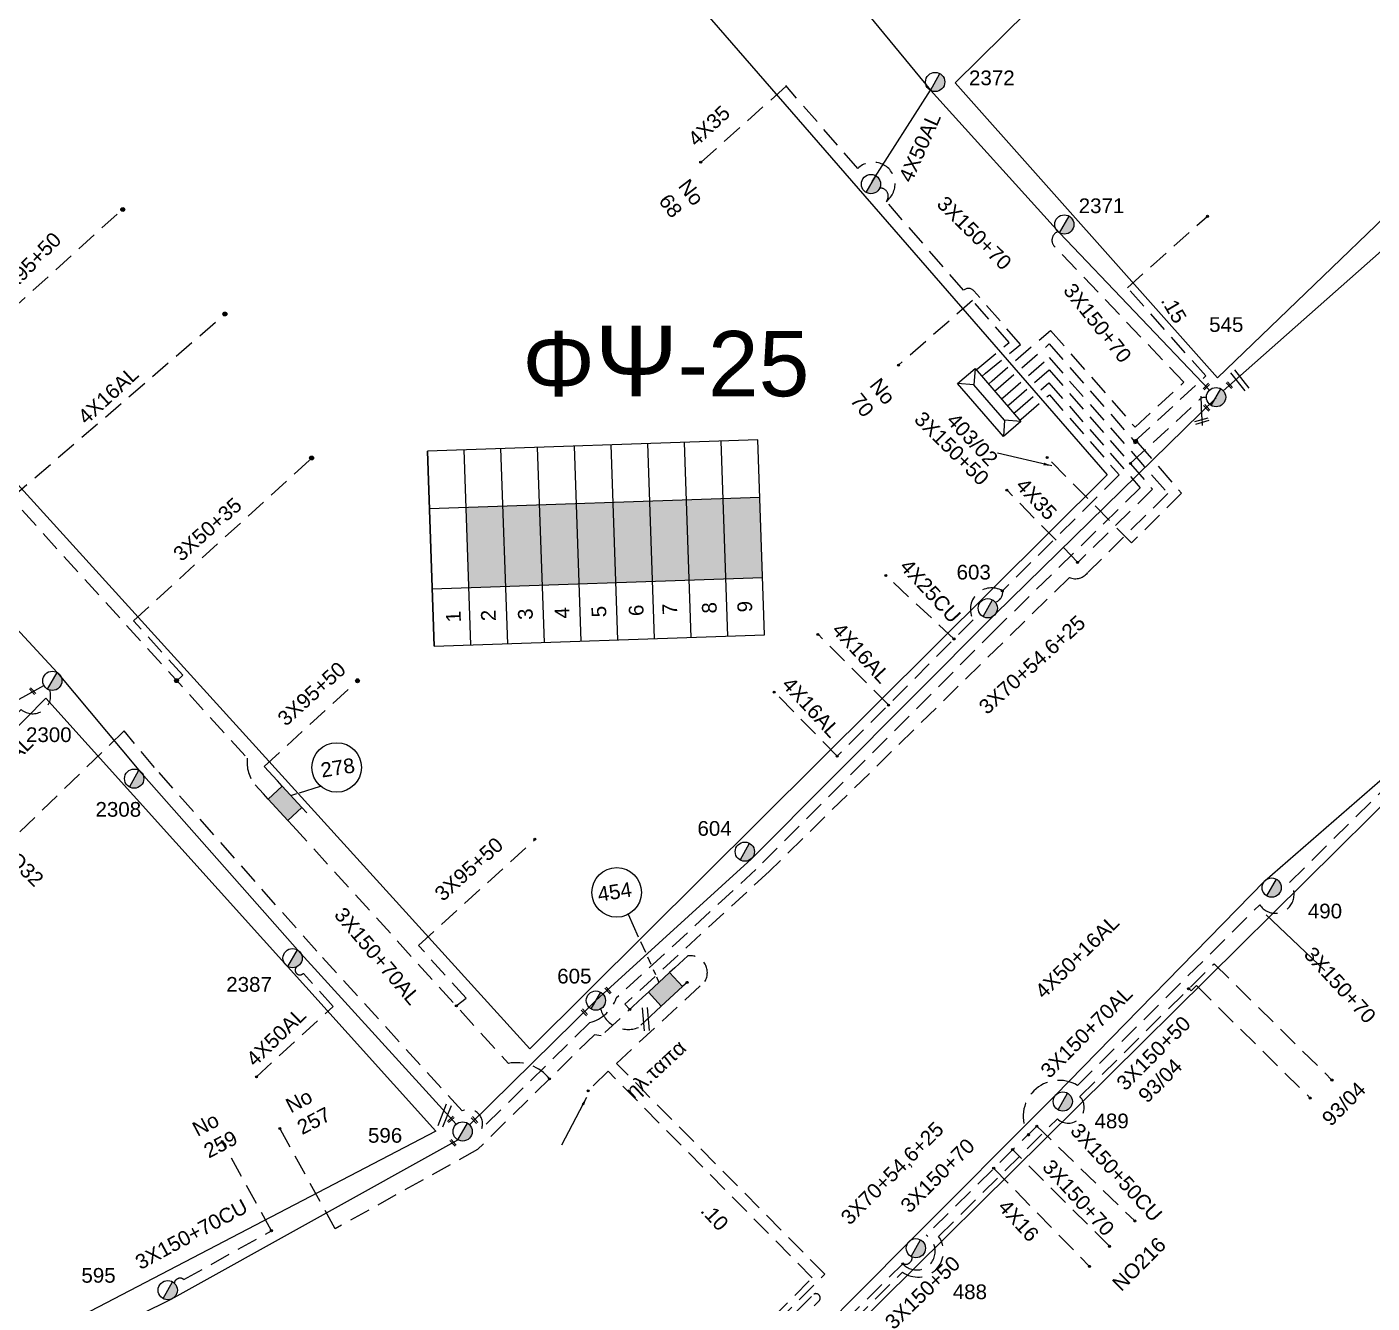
# Model space of a CAD drawing. Header units: millimetres. Extents: x 771 to 3391, y 686 to 1835.
# Drawn here: x 1808.2 to 1973, y 1001.2 to 1157.5 of the extents above; entities that cross this region are included whole.
import ezdxf
from ezdxf.enums import TextEntityAlignment as Align

# ---------------------------------------------------------------- set-up
doc = ezdxf.new("R2010")
doc.units = ezdxf.units.MM
doc.linetypes.add('DASHED', pattern=[19.05, 12.7, -6.35])
for name, color, linetype in [('Link Box 4 Διευθύνσεων', 7, 'Continuous'), ('Άγνωστα', 7, 'Continuous'), ('Ασφαλειοκιβώτια Χ.Τ 9 αναχωρήσεων', 7, 'Continuous'), ('Γυμνά εναέρια ΧΤ (3Φ)   4x50CU', 7, 'Continuous'), ('Γυμνά εναέρια ΧΤ και ΦΟΠ (3Φ)   4x50+16AL', 7, 'Continuous'), ('Εναέρια παροχή ΧΤ 4x16', 7, 'SYN_LINE'), ('Επιγραφές - Σχήματα', 7, 'Continuous'), ('Καλωδια Χ.Τ. 3x50+35', 7, 'Continuous'), ('Καλωδια ΧΤ  3X95+50', 7, 'Continuous'), ('Καλώδια ΧΤ   3x150+50CU', 7, 'DASHED'), ('Καλώδια ΧΤ   3x150+70AL', 7, 'DASHED'), ('Καλώδια ΧΤ   3x150AL+50CU', 7, 'DASHED'), ('Μηχανική τομή', 7, 'Continuous'), ('Στύλος ΦΜ', 7, 'Continuous'), ('Στύλος ΦΜ @ 1', 7, 'Continuous'), ('Συνδέσεις', 7, 'Continuous'), ('Συνεστραμμένα ΧΤ   3x70+54.6+25 AL', 7, 'SYN_LINE'), ('Τομή', 7, 'Continuous'), ('Υποσταθμός πόλεως', 7, 'Continuous'), ('Υπόβαθρο ΔΕΗ', 7, 'Continuous'), ('Υπόγεια Καλώδια Δικτύου ΧΤ   .10', 7, 'DASHED'), ('Υπόγεια Καλώδια Δικτύου ΧΤ   .15', 7, 'DASHED'), ('Υπόγεια καλώδια Παροχών ΧΤ   4x16AL', 7, 'DASHED'), ('Υπόγεια καλώδια Παροχών ΧΤ   4x50AL', 7, 'DASHED')]:
    doc.layers.add(name, color=color, linetype=linetype)
doc.styles.get("Standard").update_dxf_attribs({"font": 'arial.ttf'})
doc.linetypes.add('SYN_LINE', pattern='A,0.5,-0.0001,["/\\/\\/\\/",Standard,S=0.1,R=0,X=0,Y=-0.05],-0.25', length=0.7501)
doc.dimstyles.new('ISO-25', dxfattribs={"dimtxt": 2.5, "dimasz": 2.5, "dimexe": 1.25, "dimexo": 0.625, "dimtad": 1, "dimtxsty": 'Standard', "dimcen": 2.5, "dimadec": 0, "dimazin": 0, "dimtfac": 1, "dimtmove": 0, "dimatfit": 3, "dimfxl": 1, "dimarcsym": 0})

# ---------------------------------------------------------------- blocks, each defined once
blk = doc.blocks.new('LINK BOX 4 ΑΝΑΧΩΡΗΣΕΩΝ')
at = {"layer": 'Link Box 4 Διευθύνσεων', "ltscale": 40}
blk.add_hatch(color=256, dxfattribs=at).paths.add_polyline_path([(-3.54, 0), (-3.54, -4.67), (3.54, -4.67), (3.54, 0)])
for p, q in [((-3.54, 0), (-5.33, 0)), ((5.33, 0), (3.54, 0)), ((-3.54, -4.67), (-5.33, -4.67)), ((5.33, -4.67), (3.54, -4.67))]:
    blk.add_line(p, q, dxfattribs=at)
blk.add_lwpolyline([(-3.54, -4.67), (-3.54, 0), (3.54, 0), (3.54, -4.67)], close=True, dxfattribs=at)
blk = doc.blocks.new('ΑΣΦΑΛΕΙΟΚΙΒΩΤΙΟ ΥΠΟΣΤΑΘΜΟΥ 9 ΑΝΑΧΩΡΗΣΕΩΝ')
at = {"layer": 'Ασφαλειοκιβώτια Χ.Τ 9 αναχωρήσεων', "ltscale": 40}
for p, q in [((-23.8, 40.36), (24.02, 40.36)), ((-9.72, 40.36), (-9.72, -40.64)), ((9.94, 40.36), (9.94, -40.64)), ((-23.8, 31.36), (24.02, 31.36)), ((-23.8, 22.36), (24.02, 22.36)), ((-23.8, 13.36), (24.02, 13.36)), ((-23.8, 4.36), (24.02, 4.36)), ((-23.8, -4.64), (24.02, -4.64)), ((-23.8, -13.64), (24.02, -13.64)), ((-23.8, -22.64), (24.02, -22.64)), ((-23.8, -31.64), (24.02, -31.64))]:
    blk.add_line(p, q, dxfattribs=at)
at = {"layer": 'Ασφαλειοκιβώτια Χ.Τ 9 αναχωρήσεων'}
blk.add_lwpolyline([(-23.8, -40.64), (24.02, -40.64), (24.02, 40.36), (-23.8, 40.36)], close=True, dxfattribs=at)
for s, p in [('1', (-18.12, 33.62)), ('2', (-18.12, 25.05)), ('3', (-18.12, 15.98)), ('4', (-18.12, 6.96)), ('5', (-18.12, -2.05)), ('6', (-18.12, -11.19)), ('7', (-18.12, -19.43)), ('8', (-18.12, -29.12)), ('9', (-18.12, -37.81))]:
    blk.add_text(s, height=3.6, dxfattribs=at).set_placement(p)
at = {"layer": 'Ασφαλειοκιβώτια Χ.Τ 9 αναχωρήσεων', "ltscale": 40}
for tag, height, p in [('ΟΝΟΜΑ', 5, (-0.16, 44.31)), ('ΚΕΙΜΕΝΟ 1', 2, (17.06, 35.59)), ('ΚΕΙΜΕΝΟ 2', 2, (17.06, 26.88)), ('ΚΕΙΜΕΝΟ 3', 2, (17.06, 17.69)), ('ΚΕΙΜΕΝΟ 4', 2, (17.06, 8.71)), ('ΚΕΙΜΕΝΟ 5', 2, (17.06, -0.13)), ('ΚΕΙΜΕΝΟ 6', 2, (17.06, -9.05)), ('ΚΕΙΜΕΝΟ 7', 2, (17.06, -18.13)), ('ΚΕΙΜΕΝΟ 8', 2, (17.06, -26.85)), ('ΚΕΙΜΕΝΟ 9', 2, (17.06, -35.99)), ('ΣΧ', 2, (-0.1, -42.64))]:
    blk.add_attdef(tag, text='', height=height, dxfattribs=at).set_placement(p, align=Align.MIDDLE_CENTER)
blk = doc.blocks.new('ΥΠΑΡΧΩΝ ΤΣΙΜΕΝΤΕΝΙΟΣ ΣΤΥΛΟΣ')
at = {"layer": 'Στύλος ΦΜ'}
blk.add_hatch(color=7, dxfattribs=at).paths.add_polyline_path([(-1.29, -2.28, 0.574793), (2.62, 0, 0.268822), (1.3, 2.27)])
at = {"layer": 'Στύλος ΦΜ', "color": 7}
blk.add_line((-1.29, -2.28), (1.3, 2.27), dxfattribs=at)
blk.add_circle((0, 0), 2.62, dxfattribs=at)
at = {"layer": 'Στύλος ΦΜ', "flags": 4}
for tag, p in [('ΑΡΙΘΜΟΣ', (-4.68, 8.05)), ('ΤΥΠΟΣ', (-4.91, 3.03))]:
    blk.add_attdef(tag, p, '', height=4, dxfattribs=at)
blk = doc.blocks.new('ΜΗΧΑΝΙΚΗ ΤΟΜΗ')
at = {"layer": 'Μηχανική τομή', "ltscale": 40}
for p, q in [((-1.89, 0.78), (1.89, 0.78)), ((1.89, 0), (-1.89, 0))]:
    blk.add_line(p, q, dxfattribs=at)
blk = doc.blocks.new('_ΣΥΝΔΕΣΗ')
at = {"layer": 'Συνδέσεις', "linetype": 'SYN_LINE', "ltscale": 40}
blk.add_hatch(color=256, dxfattribs=at).paths.add_polyline_path([(0.5, -0.01, 1), (-0.5, -0.01, 1)])
at = {"layer": 'Συνδέσεις'}
blk.add_circle((0, -0.01), 0.5, dxfattribs=at)
blk = doc.blocks.new('ΥΠΟΣΤΑΘΜΟΣ ΠΟΛΕΩΣ 8 ΑΝΑΧΩΡΗΣΕΩΝ')
at = {"layer": 'Υποσταθμός πόλεως', "linetype": 'Continuous', "ltscale": 40}
for p, q in [((-8.18, -2.82), (-8.18, -4)), ((-5.9, -2.82), (-5.9, -4)), ((-3.55, -2.82), (-3.55, -4)), ((-1.28, -2.82), (-1.28, -4)), ((1.23, -2.82), (1.23, -4)), ((3.56, -2.82), (3.56, -4)), ((6.03, -2.82), (6.03, -4)), ((8.16, -2.82), (8.16, -4))]:
    blk.add_line(p, q, dxfattribs=at)
blk.add_lwpolyline([(-8.57, 2.82), (8.57, 2.82), (8.57, -2.82), (-8.57, -2.82)], close=True, dxfattribs=at)
for points in [[(-5.75, 0), (-8.57, 2.82)], [(5.75, 0), (8.57, 2.82)], [(-8.57, -2.82), (-5.75, 0)], [(-5.75, 0), (5.75, 0)], [(8.57, -2.82), (5.75, 0)]]:
    blk.add_lwpolyline(points, dxfattribs=at)
at = {"layer": 'Υποσταθμός πόλεως', "linetype": 'SYN_LINE', "ltscale": 40, "flags": 1}
for tag, p in [('ΜΕΤΑΣΧΗΜΑΤΙΣΜΟΣ', (9.59, 1.44)), ('ΙΣΧΥΣ', (9.57, -1.35)), ('ΑΡΙΘΜΟΣ', (9.69, -4.07))]:
    blk.add_attdef(tag, p, '', height=1.8, dxfattribs=at)
blk = doc.blocks.new('ΤΟΜΗ')
at = {"layer": 'Τομή', "ltscale": 40}
for p, q in [((-5.68, 0), (5.68, 0)), ((5.68, -2.33), (-5.68, -2.33))]:
    blk.add_line(p, q, dxfattribs=at)
blk = doc.blocks.new('TSONTA XT1')
at = {"ltscale": 40}
h = blk.add_hatch(color=256, dxfattribs=at)
h.dxf.hatch_style = 1
h.paths.add_polyline_path([(595.96, 2487.66), (597.07, 2488.77), (595.96, 2489.87), (594.85, 2488.77)])
blk.add_lwpolyline([(594.85, 2488.77), (595.96, 2489.87), (597.07, 2488.77), (595.96, 2487.66)], close=True, dxfattribs=at)
blk = doc.blocks.new('τομή_')
at = {"layer": 'Επιγραφές - Σχήματα'}
for p, q in [((-1.29, -0.22), (0.13, 0.75)), ((-1.08, -0.46), (0.34, 0.51)), ((-0.66, 0.62), (-0.29, -0.37))]:
    blk.add_line(p, q, dxfattribs=at)

msp = doc.modelspace()

# ---------------------------------------------------------------- hatches: boundary and pattern name
at = {"layer": 'Άγνωστα'}
for color, points in [(173, [(1884.5433, 1099.43036), (1880.04597, 1099.27546), (1880.38424, 1089.45402), (1884.88158, 1089.60892)]), (2, [(1889.04064, 1099.58526), (1884.5433, 1099.43036), (1884.88158, 1089.60892), (1889.37891, 1089.76382)]), (30, [(1893.53797, 1099.74016), (1889.04064, 1099.58526), (1889.37891, 1089.76382), (1893.87624, 1089.91872)]), (6, [(1898.0353, 1099.89506), (1893.53797, 1099.74016), (1893.87624, 1089.91872), (1898.37358, 1090.07362)]), (1, [(1866.55397, 1098.81076), (1862.05664, 1098.65586), (1862.39491, 1088.83442), (1866.89225, 1088.98932)]), (62, [(1871.0513, 1098.96566), (1866.55397, 1098.81076), (1866.89225, 1088.98932), (1871.38958, 1089.14422)]), (151, [(1875.54864, 1099.12056), (1871.0513, 1098.96566), (1871.38958, 1089.14422), (1875.88691, 1089.29912)]), (85, [(1880.04597, 1099.27546), (1875.54864, 1099.12056), (1875.88691, 1089.29912), (1880.38424, 1089.45402)])]:
    msp.add_hatch(color=color, dxfattribs=at).paths.add_polyline_path(points)

# ---------------------------------------------------------------- linework, layer by layer
at = {"layer": 'Άγνωστα', "color": 1}
msp.add_lwpolyline([(1828.76553, 1253.46759), (1841.73851, 1238.98912), (1865.7268, 1209.99386), (1883.56931, 1189.52053), (1901.86965, 1170.4989), (1918.93348, 1149.74803), (1934.75316, 1132.28316), (1953.11344, 1113.00559)], dxfattribs=at)
at = {"layer": 'Άγνωστα', "color": 2, "linetype": 'DASHED', "ltscale": 0.2}
msp.add_lwpolyline([(1901.25911, 1150.25044), (1890.79159, 1140.90584)], dxfattribs=at)
at = {"layer": 'Άγνωστα', "color": 62, "linetype": 'DASHED', "ltscale": 0.2}
msp.add_lwpolyline([(1921.84398, 1082.52488), (1913.49925, 1090.26458)], dxfattribs=at)
at = {"layer": 'Άγνωστα', "color": 27}
msp.add_lwpolyline([(1967.242, 1041.89671), (1960.04736, 1048.74075)], dxfattribs=at)
at = {"layer": 'Γυμνά εναέρια ΧΤ (3Φ)   4x50CU', "color": 2, "ltscale": 0.2}
msp.add_lwpolyline([(1911.80218, 1138.55939), (1918.93348, 1149.74803)], dxfattribs=at)
at = {"layer": 'Γυμνά εναέρια ΧΤ και ΦΟΠ (3Φ)   4x50+16AL', "color": 2, "linetype": 'Continuous', "ltscale": 0.2}
msp.add_lwpolyline([(1749.04602, 1147.36808), (1762.69954, 1132.43049), (1780.9742, 1111.87425), (1811.93598, 1078.42257), (1821.96505, 1066.44427), (1841.36912, 1044.44777), (1860.82594, 1023.07071)], dxfattribs=at)
at = {"layer": 'Γυμνά εναέρια ΧΤ και ΦΟΠ (3Φ)   4x50+16AL', "color": 5, "linetype": 'Continuous', "ltscale": 0.2}
msp.add_lwpolyline([(1740.33528, 1007.07816), (1763.58109, 1040.91232), (1785.23822, 1062.93561), (1810.32017, 1076.82996)], dxfattribs=at)
at = {"layer": 'Γυμνά εναέρια ΧΤ και ΦΟΠ (3Φ)   4x50+16AL', "color": 6, "linetype": 'Continuous', "ltscale": 0.2}
msp.add_lwpolyline([(1899.98017, 992.20635), (1916.12571, 1008.47369), (1934.2259, 1026.60303), (1959.918, 1052.91557), (1985.27252, 1074.94348)], dxfattribs=at)
at = {"layer": 'Καλωδια Χ.Τ. 3x50+35', "color": 30, "linetype": 'DASHED', "ltscale": 0.2}
msp.add_lwpolyline([(1826.60535, 1077.41411), (1827.34829, 1078.08849), (1827.34829, 1078.08849), (1821.28772, 1084.73901), (1843.09251, 1104.6853)], dxfattribs=at)
at = {"layer": 'Καλωδια ΧΤ  3X95+50', "color": 30, "linetype": 'DASHED', "ltscale": 0.2}
for points in [[(1794.84776, 1112.40051), (1819.8874, 1135.12751)], [(1838.92181, 1065.13849), (1837.30206, 1066.89946), (1848.75932, 1077.43787)], [(1860.83471, 1037.57737), (1862.05081, 1038.54043), (1856.19451, 1044.99214), (1870.4989, 1057.97641)]]:
    msp.add_lwpolyline(points, dxfattribs=at)
at = {"layer": 'Καλώδια ΧΤ   3x150+50CU', "linetype": 'DASHED', "ltscale": 0.2}
msp.add_lwpolyline([(1952.17374, 1109.76557), (1952.08402, 1112.28716)], dxfattribs=at)
at = {"layer": 'Καλώδια ΧΤ   3x150+50CU', "color": 85, "linetype": 'DASHED', "ltscale": 0.2}
msp.add_lwpolyline([(1944.35694, 1106.56333), (1949.70548, 1100.38475), (1943.56993, 1094.31838), (1933.09815, 1104.90959)], dxfattribs=at)
at = {"layer": 'Καλώδια ΧΤ   3x150+50CU', "color": 62, "linetype": 'DASHED', "ltscale": 0.2}
for points in [[(1930.90801, 1021.81297), (1930.90801, 1021.81297, -0.774334453), (1936.94632, 1027.84738), (1959.28156, 1049.95384, 1.062192127), (1962.9397, 1052.71054), (1976.66298, 1066.29329), (1978.5741, 1064.38542)], [(1885.30172, 1036.9268), (1883.16465, 1034.9495, -0.444668277), (1878.52469, 1037.20594)], [(1885.30172, 1036.9268), (1883.16465, 1034.9495, -0.444668277), (1878.52469, 1037.20594, -0.444668277)]]:
    msp.add_lwpolyline(points, format="xyb", dxfattribs=at)
at = {"layer": 'Καλώδια ΧΤ   3x150+50CU', "color": 30, "linetype": 'DASHED', "ltscale": 0.2}
for points in [[(1840.81118, 1059.6367), (1867.2228, 1030.5398, -0.275841418), (1872.26439, 1028.64529)], [(1928.22336, 965.13108, -0.718718818), (1927.29961, 970.09478), (1904.03023, 993.60251), (1915.51261, 1004.96727, 0.855723367), (1919.93642, 1009.34577), (1934.49332, 1023.75356, 0.972203651), (1937.25028, 1026.48229), (1953.68592, 1042.74957), (1968.12674, 1028.49725)]]:
    msp.add_lwpolyline(points, format="xyb", dxfattribs=at)
at = {"layer": 'Καλώδια ΧΤ   3x150+50CU', "color": 6, "linetype": 'DASHED', "ltscale": 0.2}
for points in [[(1929.42325, 963.92202, -0.693418339), (1925.2779, 970.14713), (1903.52772, 992.1201), (1900.49157, 989.11474, -0.805601327), (1897.46071, 996.16742), (1905.99931, 1004.69871), (1880.45818, 1030.52738), (1891.28668, 1040.55698, 0.644332628), (1889.18926, 1043.70349), (1887.62772, 1042.25869)], [(1896.13627, 994.52441, 0.46823958), (1897.16904, 994.78772), (1904.64881, 1002.2611, -0.803802793), (1905.32977, 1001.47987), (1904.66823, 1000.81889)]]:
    msp.add_lwpolyline(points, format="xyb", dxfattribs=at)
at = {"layer": 'Καλώδια ΧΤ   3x150+50CU', "color": 30, "linetype": 'DASHED', "ltscale": 0.2}
msp.add_lwpolyline([(1950.59578, 1039.69108), (1950.86261, 1039.42149), (1950.86261, 1039.42149), (1951.51143, 1040.06366), (1965.46458, 1026.29266)], dxfattribs=at)
at = {"layer": 'Καλώδια ΧΤ   3x150+50CU', "color": 62, "linetype": 'DASHED', "ltscale": 0.2}
msp.add_lwpolyline([(1931.88582, 1022.93056), (1943.96173, 1011.23238)], dxfattribs=at)
msp.add_arc((1915.85923, 1006.75324), 0.83614, 247.6166165, 3.4869787, dxfattribs=at)
at = {"layer": 'Καλώδια ΧΤ   3x150+70AL', "color": 2, "linetype": 'DASHED', "ltscale": 0.2}
msp.add_lwpolyline([(1925.67901, 1115.08068), (1929.96541, 1118.61272), (1924.23612, 1125.20202, 0.387727053), (1922.98795, 1125.25993), (1913.52528, 1136.14303, 1.075873827), (1910.0346, 1140.15768), (1901.19605, 1150.32298)], format="xyb", dxfattribs=at)
at = {"layer": 'Καλώδια ΧΤ   3x150+70AL', "color": 1, "linetype": 'DASHED', "ltscale": 0.2}
msp.add_lwpolyline([(1926.48492, 1114.1497), (1933.63547, 1120.33964), (1943.99782, 1108.48422), (1949.98078, 1113.99101), (1949.98078, 1113.99101), (1934.0279, 1130.7409, -0.502829106), (1934.55578, 1132.42377)], format="xyb", dxfattribs=at)
at = {"layer": 'Καλώδια ΧΤ   3x150+70AL', "color": 30, "linetype": 'DASHED', "ltscale": 0.2}
msp.add_lwpolyline([(1794.84776, 1112.40051), (1835.23265, 1067.90968, 0.203709817), (1836.19765, 1064.65248), (1837.20397, 1063.55841)], format="xyb", dxfattribs=at)
at = {"layer": 'Καλώδια ΧΤ   3x150+70AL', "color": 5, "ltscale": 0.2}
msp.add_lwpolyline([(1794.97878, 1061.39065), (1807.52529, 1073.90109, 0.761856138), (1811.02359, 1076.26917)], format="xyb", dxfattribs=at)
at = {"layer": 'Καλώδια ΧΤ   3x150+70AL', "color": 62, "linetype": 'DASHED', "ltscale": 0.2}
for points in [[(1931.96498, 1022.85388), (1918.39507, 1009.49027)], [(1940.86307, 1008.12649), (1929.0017, 1019.98103)]]:
    msp.add_lwpolyline(points, dxfattribs=at)
at = {"layer": 'Καλώδια ΧΤ   3x150+70AL', "color": 27, "linetype": 'DASHED', "ltscale": 0.2}
msp.add_lwpolyline([(1826.28793, 1003.61769, -0.570297236), (1827.47552, 1004.05871), (1838.22031, 1010.03163)], format="xyb", dxfattribs=at)
at = {"layer": 'Καλώδια ΧΤ   3x150+70AL', "color": 62, "linetype": 'DASHED', "ltscale": 0.2}
msp.add_lwpolyline([(1928.86795, 964.48156, -0.708840154), (1926.23642, 970.17382), (1903.04027, 993.60758), (1915.54082, 1005.98009, 1.164355137), (1918.39507, 1009.49027)], format="xyb", dxfattribs=at)
at = {"layer": 'Καλώδια ΧΤ   3x150AL+50CU', "color": 173, "linetype": 'DASHED', "ltscale": 0.2}
msp.add_lwpolyline([(1924.98156, 1115.88636), (1928.56833, 1118.8419), (1924.09921, 1123.98187), (1915.09506, 1116.15291)], dxfattribs=at)
at = {"layer": 'Καλώδια ΧΤ   3x150AL+50CU', "color": 30, "linetype": 'DASHED', "ltscale": 0.2}
msp.add_lwpolyline([(1928.06918, 1112.31958), (1933.47743, 1117.00128), (1948.0202, 1100.3631), (1938.24706, 1090.70015, -0.342515428), (1935.95032, 1090.05962), (1899.22479, 1054.1003), (1881.50391, 1037.78977), (1882.09851, 1037.14287)], format="xyb", dxfattribs=at)
at = {"layer": 'Καλώδια ΧΤ   3x150AL+50CU', "color": 151, "linetype": 'DASHED', "ltscale": 0.2}
for points in [[(1928.81118, 1111.46244), (1933.4758, 1115.50041), (1946.14392, 1100.86633), (1936.99272, 1091.90605)], [(1936.99272, 1091.90605), (1928.33227, 1100.75103)]]:
    msp.add_lwpolyline(points, dxfattribs=at)
at = {"layer": 'Καλώδια ΧΤ   3x150AL+50CU', "color": 6, "linetype": 'DASHED', "ltscale": 0.2}
msp.add_lwpolyline([(1929.58174, 1110.57229), (1933.45453, 1113.92481), (1944.64269, 1101.05721), (1927.08062, 1083.86154), (1897.55996, 1054.28479), (1880.44007, 1038.52741, -0.250951788), (1877.19068, 1035.53664), (1863.95505, 1022.54257, 0.675915527), (1861.55658, 1024.70569), (1843.75292, 1044.26645), (1823.88106, 1066.79325), (1820.13515, 1071.2672), (1806.65306, 1058.19965)], format="xyb", dxfattribs=at)
at = {"layer": 'Καλώδια ΧΤ   3x150AL+50CU', "color": 62, "linetype": 'DASHED', "ltscale": 0.2}
msp.add_lwpolyline([(1930.32699, 1109.71139), (1933.50065, 1112.4587), (1942.05007, 1102.62595), (1927.76793, 1088.4313, 0.771743691), (1924.17998, 1084.86532), (1907.50402, 1068.15768)], format="xyb", dxfattribs=at)
at = {"layer": 'Καλώδια ΧΤ   3x150AL+50CU', "color": 151, "linetype": 'DASHED', "ltscale": 0.2}
msp.add_lwpolyline([(1943.41417, 1104.01971), (1951.82844, 1111.76431, -0.357124941), (1952.74992, 1112.08451)], format="xyb", dxfattribs=at)
at = {"layer": 'Καλώδια ΧΤ   3x150AL+50CU', "color": 30, "linetype": 'DASHED', "ltscale": 0.2}
msp.add_lwpolyline([(1883.71661, 1038.63999), (1878.60901, 1033.91425), (1877.76443, 1034.04495), (1877.76443, 1034.04495), (1863.42795, 1019.97013), (1845.99592, 1010.27984), (1839.28509, 1022.44362)], dxfattribs=at)
at = {"layer": 'Καλώδια ΧΤ   3x150AL+50CU', "color": 2, "linetype": 'DASHED', "ltscale": 0.2}
msp.add_arc((1912.7732, 1136.7855), 0.98914, 319.4939076, 93.059371, dxfattribs=at)
at = {"layer": 'Καλώδια ΧΤ   3x150AL+50CU', "color": 62, "linetype": 'DASHED', "ltscale": 0.2}
msp.add_arc((1926.55989, 1088.22655), 1.22527, 284.7902621, 9.6193087, dxfattribs=at)
at = {"layer": 'Συνεστραμμένα ΧΤ   3x70+54.6+25 AL', "color": 133, "linetype": 'SYN_LINE', "ltscale": 20}
msp.add_lwpolyline([(1954.80055, 1112.94129), (1983.02905, 1137.88987), (2008.00134, 1161.92311), (2031.40474, 1185.84549)], dxfattribs=at)
at = {"layer": 'Συνεστραμμένα ΧΤ   3x70+54.6+25 AL', "color": 62, "linetype": 'SYN_LINE', "ltscale": 20}
msp.add_lwpolyline([(1862.45958, 1023.02436), (1877.94846, 1038.23056), (1896.99185, 1055.60814), (1926.83736, 1085.51036), (1953.95081, 1112.05813)], dxfattribs=at)
at = {"layer": 'Συνεστραμμένα ΧΤ   3x70+54.6+25 AL', "color": 27, "linetype": 'SYN_LINE', "ltscale": 20}
msp.add_lwpolyline([(1774.85189, 978.55284), (1785.38943, 981.64518), (1825.92609, 1001.65705), (1861.03767, 1021.17523)], dxfattribs=at)
at = {"layer": 'Υπόβαθρο ΔΕΗ'}
for points in [[(1869.85087, 1032.33535), (1765.07641, 1147.76225), (1788.81762, 1170.63683), (1823.19746, 1237.65921), (1940.59184, 1102.643), (1869.85087, 1032.33535)], [(1921.97692, 1150.68432), (1987.02301, 1214.85256), (2020.98823, 1178.94436), (1954.10329, 1114.52837), (1921.97692, 1150.68432)], [(1749.91414, 1013.66975), (1810.57241, 1075.2908), (1858.32687, 1022.22473), (1786.14251, 984.6294), (1749.91414, 1013.66975)], [(1959.93304, 938.12209), (1905.02019, 993.59744), (1976.82795, 1064.66966), (2032.45491, 1009.14326), (1959.93304, 938.12209)], [(1840.56591, 1063.35104), (1841.3235, 1063.58759)], [(1841.63342, 1063.68437), (1844.21843, 1064.49153)], [(1881.90838, 1048.79852), (1883.14467, 1046.05608)], [(1883.40368, 1045.48152), (1884.00603, 1044.14532)], [(1884.24835, 1043.60778), (1884.66105, 1042.69229)], [(1884.96026, 1042.02856), (1885.22892, 1041.43259)], [(1885.36155, 1041.13837), (1885.67216, 1040.44934)]]:
    msp.add_lwpolyline(points, dxfattribs=at)
for centre in [(1846.19355, 1066.79397), (1880.49435, 1051.48234)]:
    msp.add_circle(centre, 3.03354, dxfattribs=at)
at = {"layer": 'Υπόγεια Καλώδια Δικτύου ΧΤ   .10', "color": 2, "ltscale": 0.2}
msp.add_lwpolyline([(1930.09376, 963.24639, -0.675153344), (1924.38406, 970.05509), (1903.52268, 991.13017), (1900.77824, 988.41356, -0.79600428), (1896.91744, 996.71116), (1904.45539, 1004.26469), (1879.43153, 1029.57648), (1879.43153, 1029.57648), (1876.99234, 1027.16503)], format="xyb", dxfattribs=at)
at = {"layer": 'Υπόγεια Καλώδια Δικτύου ΧΤ   .15', "color": 85, "linetype": 'DASHED', "ltscale": 0.2}
msp.add_lwpolyline([(1927.24907, 1113.26697), (1933.49325, 1118.67231), (1943.94108, 1106.71909), (1952.66658, 1114.75015), (1943.06823, 1125.55241), (1952.82362, 1134.30796)], dxfattribs=at)
at = {"layer": 'Υπόγεια καλώδια Παροχών ΧΤ   4x16AL', "color": 30, "ltscale": 0.2}
msp.add_lwpolyline([(1806.30362, 1099.77992), (1832.47386, 1122.31201)], dxfattribs=at)
at = {"layer": 'Υπόγεια καλώδια Παροχών ΧΤ   4x16AL', "color": 62, "ltscale": 0.2}
for points in [[(1913.80116, 1074.46678), (1905.16407, 1083.1143)], [(1907.52518, 1068.17888), (1899.81246, 1076.02536)]]:
    msp.add_lwpolyline(points, dxfattribs=at)
at = {"layer": 'Υπόγεια καλώδια Παροχών ΧΤ   4x16AL', "color": 62, "linetype": 'DASHED', "ltscale": 0.2}
msp.add_lwpolyline([(1926.67574, 1017.68201), (1938.41914, 1005.67244)], dxfattribs=at)
at = {"layer": 'Υπόγεια καλώδια Παροχών ΧΤ   4x50AL', "color": 2, "ltscale": 0.2}
msp.add_lwpolyline([(1836.34708, 1028.87839), (1845.77114, 1037.49485), (1845.77114, 1037.49485), (1845.77114, 1037.49485), (1842.10557, 1041.56814, -1.005432931), (1841.25752, 1042.34769)], format="xyb", dxfattribs=at)
at = {"layer": 'Υπόγεια καλώδια Παροχών ΧΤ   4x50AL', "color": 27, "linetype": 'DASHED', "ltscale": 0.2}
msp.add_lwpolyline([(1838.22031, 1010.03163), (1832.12864, 1020.99005)], dxfattribs=at)

# ---------------------------------------------------------------- block references
at = {"layer": 'Link Box 4 Διευθύνσεων', "xscale": 0.4999999999999998, "yscale": 0.4999999999999998, "zscale": 0.4999999999999998}
for p, rotation in [((1840.72541, 1063.17763), 312.6079278315868), ((1885.67216, 1040.44934), 42.77613357159763)]:
    msp.add_blockref('LINK BOX 4 ΑΝΑΧΩΡΗΣΕΩΝ', p, dxfattribs=dict(at, rotation=rotation))
at = {"layer": 'Ασφαλειοκιβώτια Χ.Τ 9 αναχωρήσεων', "xscale": 0.4999999999999997, "yscale": 0.4999999999999997, "zscale": 0.4999999999999997, "rotation": 91.97262806557677}
msp.add_blockref('ΑΣΦΑΛΕΙΟΚΙΒΩΤΙΟ ΥΠΟΣΤΑΘΜΟΥ 9 ΑΝΑΧΩΡΗΣΕΩΝ', (1877.90066, 1094.22988), dxfattribs=at)
at = {"layer": 'Επιγραφές - Σχήματα', "rotation": 341.7032455037362}
msp.add_blockref('τομή_', (1952.60603, 1108.96464), dxfattribs=at)
at = {"layer": 'Μηχανική τομή'}
for p, xscale, yscale, zscale, rotation in [((1952.79888, 1113.38709), 0.249999999999919, 0.249999999999919, 0.249999999999919, 45.26293037206437), ((1955.49496, 1113.56025), 0.2500000000001928, 0.2500000000001928, 0.2500000000001928, 312.6268794242704), ((1952.7189, 1110.79686), 0.2500000000001928, 0.2500000000001928, 0.2500000000001928, 312.6268794242704), ((1808.86257, 1076.07126), 0.2500000000001928, 0.2500000000001928, 0.2500000000001928, 312.6268794242704), ((1879.36974, 1039.40355), 0.2500000000001928, 0.2500000000001928, 0.2500000000001928, 312.6268794242704), ((1876.47076, 1036.72605), 0.2500000000001928, 0.2500000000001928, 0.2500000000001928, 312.6268794242704), ((1860.23856, 1023.60026), 0.249999999999919, 0.249999999999919, 0.249999999999919, 43.44704939892168), ((1862.99745, 1023.52943), 0.2500000000001928, 0.2500000000001928, 0.2500000000001928, 312.6268794242704), ((1860.37988, 1020.74635), 0.2500000000001928, 0.2500000000001928, 0.2500000000001928, 312.6268794242704)]:
    msp.add_blockref('ΜΗΧΑΝΙΚΗ ΤΟΜΗ', p, dxfattribs=dict(at, xscale=xscale, yscale=yscale, zscale=zscale, rotation=rotation))
at = {"layer": 'Στύλος ΦΜ @ 1', "ltscale": 40}
ref = msp.add_blockref('ΥΠΑΡΧΩΝ ΤΣΙΜΕΝΤΕΝΙΟΣ ΣΤΥΛΟΣ', (1919.51452, 1150.7725), dxfattribs=dict(at, xscale=0.4499999999998181, yscale=0.4499999999998181, zscale=0.4499999999998181))
ref.add_attrib('ΤΥΠΟΣ', '2372', (1923.65697, 1150.37679), dxfattribs={"layer": 'Στύλος ΦΜ', "height": 1.8, "flags": 4})
at = {"layer": 'Στύλος ΦΜ @ 1', "ltscale": 40, "xscale": 0.4499999999998181, "yscale": 0.4499999999998181, "zscale": 0.4499999999998181}
msp.add_blockref('ΥΠΑΡΧΩΝ ΤΣΙΜΕΝΤΕΝΙΟΣ ΣΤΥΛΟΣ', (1911.64788, 1138.25987), dxfattribs=at)
at = {"layer": 'Στύλος ΦΜ @ 1', "ltscale": 40}
ref = msp.add_blockref('ΥΠΑΡΧΩΝ ΤΣΙΜΕΝΤΕΝΙΟΣ ΣΤΥΛΟΣ', (1935.33419, 1133.30763), dxfattribs=dict(at, xscale=0.4499999999998181, yscale=0.4499999999998181, zscale=0.4499999999998181))
ref.add_attrib('ΤΥΠΟΣ', '2371', (1937.09614, 1134.70554), dxfattribs={"layer": 'Στύλος ΦΜ', "height": 1.8, "flags": 4})
ref = msp.add_blockref('ΥΠΑΡΧΩΝ ΤΣΙΜΕΝΤΕΝΙΟΣ ΣΤΥΛΟΣ', (1953.92571, 1112.15274), dxfattribs=dict(at, xscale=0.4499999999998181, yscale=0.4499999999998181, zscale=0.4499999999998181))
ref.add_attrib('ΤΥΠΟΣ', '545', (1953.07825, 1120.15346), dxfattribs={"layer": 'Στύλος ΦΜ', "height": 1.8, "flags": 4})
ref = msp.add_blockref('ΥΠΑΡΧΩΝ ΤΣΙΜΕΝΤΕΝΙΟΣ ΣΤΥΛΟΣ', (1925.96058, 1086.29675), dxfattribs=dict(at, xscale=0.4499999999998181, yscale=0.4499999999998181, zscale=0.4499999999998181))
ref.add_attrib('ΤΥΠΟΣ', '603', (1922.134, 1089.8171), dxfattribs={"layer": 'Στύλος ΦΜ', "height": 1.8, "flags": 4})
ref = msp.add_blockref('ΥΠΑΡΧΩΝ ΤΣΙΜΕΝΤΕΝΙΟΣ ΣΤΥΛΟΣ', (1811.35042, 1077.40068), dxfattribs=dict(at, xscale=0.4499999999998181, yscale=0.4499999999998181, zscale=0.4499999999998181))
ref.add_attrib('ΤΥΠΟΣ', '2300', (1808.12202, 1069.90376), dxfattribs={"layer": 'Στύλος ΦΜ', "height": 1.8, "flags": 4})
ref = msp.add_blockref('ΥΠΑΡΧΩΝ ΤΣΙΜΕΝΤΕΝΙΟΣ ΣΤΥΛΟΣ', (1821.37949, 1065.42239), dxfattribs=dict(at, xscale=0.4499999999998181, yscale=0.4499999999998181, zscale=0.4499999999998181))
ref.add_attrib('ΤΥΠΟΣ', '2308', (1816.63554, 1060.75729), dxfattribs={"layer": 'Στύλος ΦΜ', "height": 1.8, "flags": 4})
ref = msp.add_blockref('ΥΠΑΡΧΩΝ ΤΣΙΜΕΝΤΕΝΙΟΣ ΣΤΥΛΟΣ', (1896.19472, 1056.47516), dxfattribs=dict(at, xscale=0.4499999999998181, yscale=0.4499999999998181, zscale=0.4499999999998181))
ref.add_attrib('ΤΥΠΟΣ', '604', (1890.38858, 1058.42111), dxfattribs={"layer": 'Στύλος ΦΜ', "height": 1.8, "flags": 4})
ref = msp.add_blockref('ΥΠΑΡΧΩΝ ΤΣΙΜΕΝΤΕΝΙΟΣ ΣΤΥΛΟΣ', (1960.73847, 1052.0706), dxfattribs=dict(at, xscale=0.4499999999998181, yscale=0.4499999999998181, zscale=0.4499999999998181))
ref.add_attrib('ΤΥΠΟΣ', '490', (1965.17004, 1048.3016), dxfattribs={"layer": 'Στύλος ΦΜ', "height": 1.8, "flags": 4})
ref = msp.add_blockref('ΥΠΑΡΧΩΝ ΤΣΙΜΕΝΤΕΝΙΟΣ ΣΤΥΛΟΣ', (1840.78356, 1043.42588), dxfattribs=dict(at, xscale=0.4499999999998181, yscale=0.4499999999998181, zscale=0.4499999999998181))
ref.add_attrib('ΤΥΠΟΣ', '2387', (1832.65483, 1039.31939), dxfattribs={"layer": 'Στύλος ΦΜ', "height": 1.8, "flags": 4})
ref = msp.add_blockref('ΥΠΑΡΧΩΝ ΤΣΙΜΕΝΤΕΝΙΟΣ ΣΤΥΛΟΣ', (1877.9462, 1038.23185), dxfattribs=dict(at, xscale=0.4499999999998181, yscale=0.4499999999998181, zscale=0.4499999999998181))
ref.add_attrib('ΤΥΠΟΣ', '605', (1873.20682, 1040.32597), dxfattribs={"layer": 'Στύλος ΦΜ', "height": 1.8, "flags": 4})
ref = msp.add_blockref('ΥΠΑΡΧΩΝ ΤΣΙΜΕΝΤΕΝΙΟΣ ΣΤΥΛΟΣ', (1935.14682, 1025.86883), dxfattribs=dict(at, xscale=0.4499999999998181, yscale=0.4499999999998181, zscale=0.4499999999998181))
ref.add_attrib('ΤΥΠΟΣ', '489', (1939.03708, 1022.58402), dxfattribs={"layer": 'Στύλος ΦΜ', "height": 1.8, "flags": 4})
ref = msp.add_blockref('ΥΠΑΡΧΩΝ ΤΣΙΜΕΝΤΕΝΙΟΣ ΣΤΥΛΟΣ', (1861.6187, 1022.1997), dxfattribs=dict(at, xscale=0.4499999999998181, yscale=0.4499999999998181, zscale=0.4499999999998181))
ref.add_attrib('ΤΥΠΟΣ', '596', (1850.02368, 1020.81788), dxfattribs={"layer": 'Στύλος ΦΜ', "height": 1.8, "flags": 4})
ref = msp.add_blockref('ΥΠΑΡΧΩΝ ΤΣΙΜΕΝΤΕΝΙΟΣ ΣΤΥΛΟΣ', (1917.1489, 1007.89039), dxfattribs=dict(at, xscale=0.4499999999998181, yscale=0.4499999999998181, zscale=0.4499999999998181))
ref.add_attrib('ΤΥΠΟΣ', '488', (1921.66814, 1001.65325), dxfattribs={"layer": 'Στύλος ΦΜ', "height": 1.8, "flags": 4})
ref = msp.add_blockref('ΥΠΑΡΧΩΝ ΤΣΙΜΕΝΤΕΝΙΟΣ ΣΤΥΛΟΣ', (1825.49023, 1002.7512), dxfattribs=dict(at, xscale=0.4499999999998181, yscale=0.4499999999998181, zscale=0.4499999999998181))
ref.add_attrib('ΤΥΠΟΣ', '595', (1814.91183, 1003.66854), dxfattribs={"layer": 'Στύλος ΦΜ', "height": 1.8, "flags": 4})
at = {"layer": 'Συνδέσεις'}
for p, xscale, yscale, zscale in [((1890.78828, 1140.94011), 0.25, 0.25, 0.25), ((1819.97717, 1135.14945), 0.4777242751394019, 0.4777242751394019, 0.4777242751394019), ((1952.86926, 1134.31511), 0.25, 0.25, 0.25), ((1832.49237, 1122.34818), 0.4777242751394019, 0.4777242751394019, 0.4777242751394019), ((1915.01376, 1116.08551), 0.25, 0.25, 0.25), ((1843.11408, 1104.71168), 0.4777242751394019, 0.4777242751394019, 0.4777242751394019), ((1933.24737, 1104.75866), 0.25, 0.25, 0.25), ((1943.44083, 1104.04425), 0.25, 0.25, 0.25), ((1928.30213, 1100.76406), 0.25, 0.25, 0.25), ((1936.96258, 1091.91908), 0.25, 0.25, 0.25), ((1913.47796, 1090.29937), 0.25, 0.25, 0.25), ((1927.73781, 1088.41961), 0.25, 0.25, 0.25), ((1905.12962, 1083.08504), 0.25, 0.25, 0.25), ((1921.81384, 1082.53791), 0.25, 0.25, 0.25), ((1826.56529, 1077.43185), 0.4777242751394019, 0.4777242751394019, 0.4777242751394019), ((1848.73708, 1077.41455), 0.4777242751394019, 0.4777242751394019, 0.4777242751394019), ((1899.78405, 1076.02305), 0.25, 0.25, 0.25), ((1913.80174, 1074.4372), 0.25, 0.25, 0.25), ((1907.51161, 1068.17476), 0.25, 0.25, 0.25), ((1870.46454, 1058.00498), 0.25, 0.25, 0.25), ((1889.12296, 1040.46235), 0.25, 0.25, 0.25), ((1950.56737, 1039.68877), 0.25, 0.25, 0.25), ((1860.85186, 1037.59321), 0.25, 0.25, 0.25), ((1882.09851, 1037.14287), 0.25, 0.25, 0.25), ((1836.35698, 1028.88651), 0.25, 0.25, 0.25), ((1872.25489, 1028.63597), 0.25, 0.25, 0.25), ((1968.12674, 1028.49725), 0.25, 0.25, 0.25), ((1876.99234, 1027.16503), 0.25, 0.25, 0.25), ((1965.46458, 1026.29266), 0.25, 0.25, 0.25), ((1839.23438, 1022.5604), 0.25, 0.25, 0.25), ((1930.95073, 1021.76959), 0.25, 0.25, 0.25), ((1931.97628, 1022.84636), 0.25, 0.25, 0.25), ((1832.16156, 1020.95641), 0.25, 0.25, 0.25), ((1929.0017, 1019.98103), 0.25, 0.25, 0.25), ((1926.68353, 1017.68972), 0.25, 0.25, 0.25), ((1943.96173, 1011.23238), 0.25, 0.25, 0.25), ((1838.18763, 1010.04648), 0.25, 0.25, 0.25), ((1940.86307, 1008.12649), 0.25, 0.25, 0.25), ((1915.56054, 1005.97226), 0.25, 0.25, 0.25), ((1938.41914, 1005.67244), 0.25, 0.25, 0.25)]:
    msp.add_blockref('_ΣΥΝΔΕΣΗ', p, dxfattribs=dict(at, xscale=xscale, yscale=yscale, zscale=zscale))
at = {"layer": 'Συνδέσεις', "xscale": 0.2933551455380525, "yscale": 0.2933551455380525, "zscale": 0.2933551455380525, "rotation": 330.2191188955648}
msp.add_blockref('TSONTA XT1', (1429.71104, 559.88932), dxfattribs=at)
at = {"layer": 'Τομή'}
for p, xscale, yscale, zscale, rotation in [((1957.06831, 1114.3948), 0.2499999999999669, 0.2499999999999669, 0.2499999999999669, 308.1680509152084), ((1884.34923, 1035.98173), 0.2499999999998873, 0.2499999999998873, 0.2499999999998873, 274.7146408630561), ((1859.66919, 1024.03656), 0.2499999999998873, 0.2499999999998873, 0.2499999999998873, 248.1909067709115)]:
    msp.add_blockref('ΤΟΜΗ', p, dxfattribs=dict(at, xscale=xscale, yscale=yscale, zscale=zscale, rotation=rotation))
at = {"layer": 'Υποσταθμός πόλεως', "xscale": 0.5, "yscale": 0.5, "zscale": 0.5, "rotation": 130.8814000253419}
msp.add_blockref('ΥΠΟΣΤΑΘΜΟΣ ΠΟΛΕΩΣ 8 ΑΝΑΧΩΡΗΣΕΩΝ', (1926.13785, 1111.49332), dxfattribs=at)

# ---------------------------------------------------------------- texts
at = {"layer": 'Άγνωστα', "color": 7, "char_height": 1.8, "attachment_point": 1}
for s, insert, rotation in [('4X35', (1889.02884, 1144.06624), 42.9401348), ('3X150+70', (1920.85514, 1136.97211), 315.2492582), ('3X95+50', (1804.2346, 1125.28251), 45.7515386), ('3X150+70', (1936.5173, 1126.32126), 308.5766838), ('3X150+50', (1918.08688, 1110.58263), 315.2492582), ('403/02', (1922.11893, 1110.41526), 313.0179506), ('4X35', (1930.58202, 1102.45395), 313.0179506), ('3X50+35', (1825.96597, 1093.27191), 41.6515654), ('4X25CU', (1916.38008, 1092.52764), 312.6315296), ('3X70+54.6+25', (1924.66318, 1074.50812), 42.2541313), ('3X95+50', (1838.75626, 1073.08721), 42.2238696), ('278', (1844.10028, 1067.32526), 9.0165632), ('3X95+50', (1857.99448, 1051.63899), 41.7660391), ('NO32', (1805.7407, 1057.90418), 315.9264951), ('454', (1878.03094, 1052.12029), 9.0165632), ('3X150+70', (1965.90338, 1045.00671), 312.3188017), ('3X150+50', (1941.54071, 1028.35398), 44.9847895), ('93/04', (1944.20923, 1026.8428), 44.9847895), ('93/04', (1966.71379, 1023.99822), 44.9847895), ('3X70+54,6+25', (1907.76911, 1011.90235), 44.9847895), ('3X150+50CU', (1937.2791, 1023.39686), 312.3188017), ('3X150+70', (1915.08801, 1013.36119), 44.9847895), ('3X150+70', (1933.85423, 1018.96307), 312.3188017), ('3X150+70CU', (1821.29125, 1006.78811), 28.4229663), ('NO216', (1941.03054, 1003.78017), 44.9847895), ('3X150+50', (1913.17288, 999.11371), 43.8735236)]:
    msp.add_mtext_dynamic_manual_height_columns(s, width=1.8, gutter_width=12.5, heights=[0.04535], dxfattribs=dict(at, insert=insert, rotation=rotation))
at = {"layer": 'Άγνωστα', "color": 7}
note = msp.add_mtext_dynamic_manual_height_columns('No ', width=1.8, gutter_width=2.11787, heights=[0.04535, 0], dxfattribs=dict(at, insert=(1886.98523, 1142.2016), char_height=1.8, attachment_point=1, rotation=307.3516763))
for column, words in zip(note.columns.linked_columns, ['68']):
    column.text = words
note = msp.add_mtext_dynamic_manual_height_columns('No ', width=1.8, gutter_width=1.69015, heights=[0.04535, 0], dxfattribs=dict(at, insert=(1910.61968, 1117.43685), char_height=1.8, attachment_point=1, rotation=308.2564694))
for column, words in zip(note.columns.linked_columns, ['70']):
    column.text = words
note = msp.add_mtext_dynamic_manual_height_columns('ηλ.ταπα\\P', width=1.8, gutter_width=12.5, heights=[0.04535, 0], dxfattribs=dict(at, insert=(1870.89453, 1017.68714), char_height=1.8, attachment_point=1, rotation=42.948421))
for column, words in zip(note.columns.linked_columns, ['\\P']):
    column.text = words
note = msp.add_mtext_dynamic_manual_height_columns('No ', width=1.8, gutter_width=1.86996, heights=[0.04535, 0], dxfattribs=dict(at, insert=(1836.47232, 1024.29247), char_height=1.8, attachment_point=1, rotation=27.6193619))
for column, words in zip(note.columns.linked_columns, ['257']):
    column.text = words
note = msp.add_mtext_dynamic_manual_height_columns('No ', width=1.8, gutter_width=2.18129, heights=[0.04535, 1.87594], dxfattribs=dict(at, insert=(1824.76285, 1021.2693), char_height=1.8, attachment_point=1, rotation=27.6193619))
for column, words in zip(note.columns.linked_columns, ['259']):
    column.text = words
at = {"layer": 'Γυμνά εναέρια ΧΤ και ΦΟΠ (3Φ)   4x50+16AL', "color": 7, "insert": (1931.55803, 1039.62145), "char_height": 1.8, "attachment_point": 1, "rotation": 44.5926584}
msp.add_mtext_dynamic_manual_height_columns('4X50+16AL', width=1.8, gutter_width=12.5, heights=[0.04535], dxfattribs=at)
at = {"layer": 'Εναέρια παροχή ΧΤ 4x16', "color": 7, "insert": (1928.42392, 1014.06801), "char_height": 1.8, "attachment_point": 1, "rotation": 312.3188017}
msp.add_mtext_dynamic_manual_height_columns('4X16', width=1.8, gutter_width=12.5, heights=[0.04535], dxfattribs=at)
at = {"layer": 'Καλώδια ΧΤ   3x150+70AL', "color": 7, "char_height": 1.8, "attachment_point": 1}
for insert, rotation in [((1797.60304, 1060.45825), 45.3133261), ((1847.15187, 1049.85032), 310.1808381), ((1932.24507, 1029.87465), 44.9847895)]:
    msp.add_mtext_dynamic_manual_height_columns('3X150+70AL', width=1.8, gutter_width=12.5, heights=[0.04535], dxfattribs=dict(at, insert=insert, rotation=rotation))
at = {"layer": 'Υπόβαθρο ΔΕΗ', "insert": (1868.92198, 1120.93019), "char_height": 8, "attachment_point": 1}
msp.add_mtext_dynamic_manual_height_columns('Φ{\\H1.0833x;Ψ}-25', width=84.657329, gutter_width=12.5, heights=[0], dxfattribs=at)
at = {"layer": 'Υπόγεια Καλώδια Δικτύου ΧΤ   .10', "color": 7, "insert": (1891.9853, 1013.64128), "char_height": 1.8, "attachment_point": 1, "rotation": 312.6315296}
msp.add_mtext_dynamic_manual_height_columns('.10', width=1.8, gutter_width=12.5, heights=[0.04535], dxfattribs=at)
at = {"layer": 'Υπόγεια Καλώδια Δικτύου ΧΤ   .15', "color": 7, "insert": (1948.65945, 1124.92171), "char_height": 1.8, "attachment_point": 1, "rotation": 300.3831581}
msp.add_mtext_dynamic_manual_height_columns('.15', width=1.8, gutter_width=12.5, heights=[0.04535], dxfattribs=at)
at = {"layer": 'Υπόγεια καλώδια Παροχών ΧΤ   4x16AL', "color": 7, "char_height": 1.8, "attachment_point": 1}
for insert, rotation in [((1814.29036, 1110.03015), 42.633582), ((1908.0813, 1084.73267), 312.6315296), ((1901.94346, 1078.07407), 312.6315296)]:
    msp.add_mtext_dynamic_manual_height_columns('4X16AL', width=1.8, gutter_width=12.5, heights=[0.04535], dxfattribs=dict(at, insert=insert, rotation=rotation))
at = {"layer": 'Υπόγεια καλώδια Παροχών ΧΤ   4x50AL', "color": 7, "char_height": 1.8, "attachment_point": 1}
for insert, rotation in [((1914.9741, 1139.05151), 65.9177939), ((1834.91224, 1031.32852), 44.0715503)]:
    msp.add_mtext_dynamic_manual_height_columns('4X50AL', width=1.8, gutter_width=12.5, heights=[0.04535], dxfattribs=dict(at, insert=insert, rotation=rotation))

# ---------------------------------------------------------------- leaders
at = {"layer": 'Επιγραφές - Σχήματα', "ltscale": 40}
for points in [[(1933.78978, 1103.74493), (1927.14192, 1105.31438)], [(1876.81292, 1026.35749), (1873.72506, 1020.51584)]]:
    msp.add_leader(points, dimstyle='ISO-25', override={"dimasz": 1, "dimtad": 0}, dxfattribs=at)

doc.saveas('drawing.dxf')
